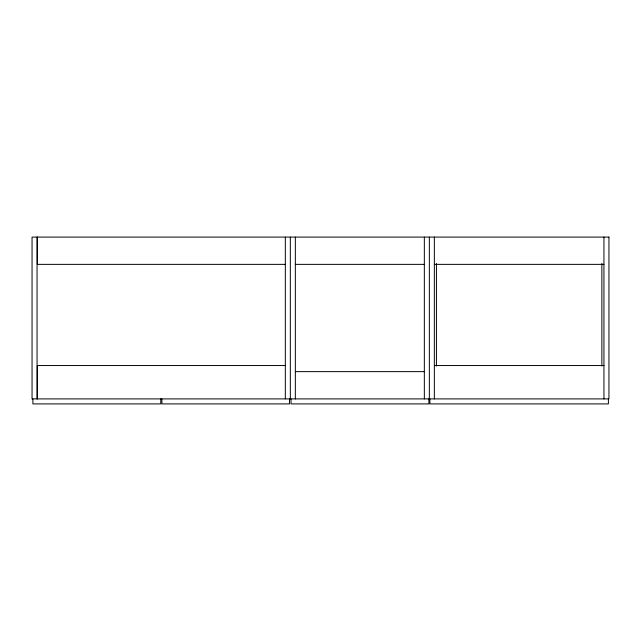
<?xml version="1.0" encoding="UTF-8"?>
<svg xmlns="http://www.w3.org/2000/svg" width="641" height="641" viewBox="0 0 641 641"><rect width="100%" height="100%" fill="white"/><g stroke="black" fill="none" stroke-linecap="round" stroke-linejoin="round"><path stroke-width="0.96" d="M285.333 264.364L37.338 264.364L37.338 237.09M295.341 264.364L424.342 264.364M434.35 264.364L603.942 264.364M285.333 365.538L37.338 365.538L37.338 398.902M434.35 365.538L603.942 365.538M295.341 371.628L424.342 371.628M608.397 398.902L608.397 403.91L429.903 403.91L429.903 398.902M603.942 237.09L603.942 398.902M601.859 263.499L601.859 366.051M436.433 263.499L436.433 366.051M434.35 237.09L434.35 398.902M429.35 237.09L429.35 398.902M428.885 398.902L428.885 403.91L291.022 403.91L291.022 398.902M424.342 237.09L424.342 398.902M295.341 237.09L295.341 398.902M290.333 237.09L290.333 398.902M289.5 398.902L289.5 403.91L161.893 403.91L161.893 398.902M285.333 237.09L285.333 398.902M160.779 398.902L160.779 403.91L32.883 403.91L32.883 398.902M37.058 237.09L37.058 398.902M608.95 237.09L32.05 237.09L32.05 398.902L608.95 398.902L608.95 237.09"/></g></svg>
